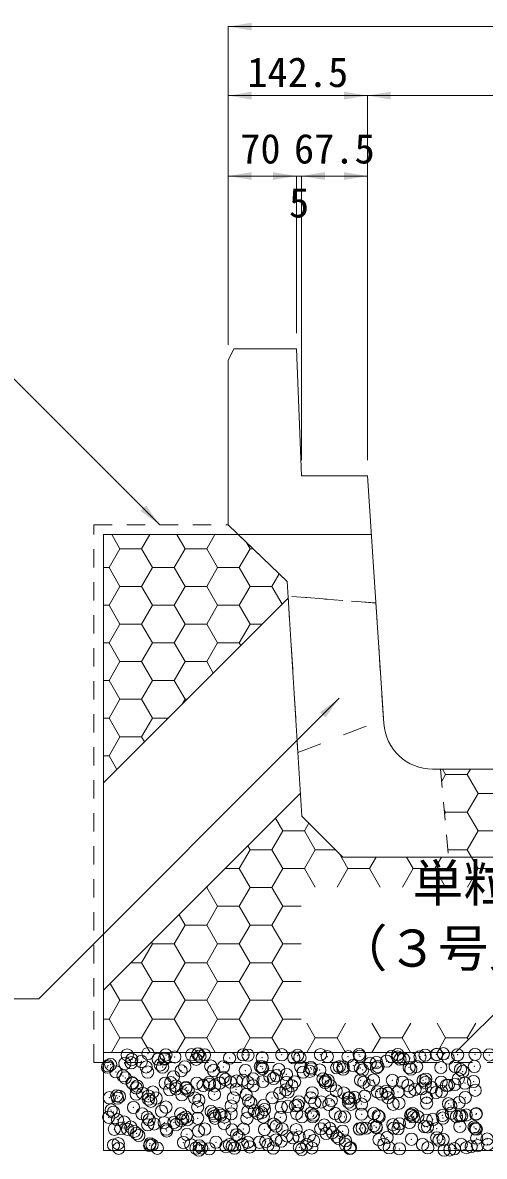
# Model space of a CAD drawing. Units: millimetres at full size; some dimension numbers follow another scale. Extents: x -1384 to 16426, y -20408 to -2620.
# Drawn here: x 7018 to 7491, y -16170 to -15010 of the extents above; entities that cross this region are included whole.
import ezdxf
from ezdxf.enums import TextEntityAlignment as Align

# ---------------------------------------------------------------- set-up
doc = ezdxf.new("R2010")
doc.units = ezdxf.units.MM
doc.header["$LTSCALE"] = 25
doc.header["$PDMODE"] = 32
doc.header["$PDSIZE"] = 12.5
doc.linetypes.add('USER1', pattern=[1.35, 0.75, -0.6])
doc.linetypes.add('USER2', pattern=[2, 1, -1])
for name, color, linetype, lineweight in [('0_2', 7, 'Continuous', 5), ('寸法線', 7, 'Continuous', 9), ('本体', 2, 'Continuous', 13), ('補助線', 8, 'Continuous', 13), ('開孔(スリット)', 30, 'USER2', 9), ('ﾊｯﾁﾝｸﾞ', 7, 'Continuous', 5)]:
    doc.layers.add(name, color=color, linetype=linetype, lineweight=lineweight)
doc.styles.add('ＭＳ ゴシック', font='')
doc.styles.get('ＭＳ ゴシック').set_extended_font_data('MS Gothic')

# ---------------------------------------------------------------- blocks, each defined once
blk = doc.blocks.new('filled_arrow')
at = {"color": 0, "linetype": 'Continuous', "lineweight": -2}
blk.add_solid([(7.5, 1.25), (0, 0), (7.5, -1.25)], dxfattribs=at)

msp = doc.modelspace()

# ---------------------------------------------------------------- linework, layer by layer
at = {"layer": '0_2'}
for p, q in [((7117.92, -15548.43), (7109.53, -15533.9)), ((7140.14, -15548.43), (7148.53, -15533.9)), ((7184.59, -15548.43), (7176.2, -15533.9)), ((7206.82, -15548.43), (7215.21, -15533.9)), ((7106.8, -15567.68), (7117.92, -15548.43)), ((7117.92, -15548.43), (7140.14, -15548.43)), ((7151.25, -15567.68), (7140.14, -15548.43)), ((7173.48, -15567.68), (7184.59, -15548.43)), ((7184.59, -15548.43), (7206.82, -15548.43)), ((7217.93, -15567.68), (7206.82, -15548.43)), ((7240.15, -15567.68), (7251.27, -15548.43)), ((7251.27, -15548.43), (7247.53, -15541.95)), ((7251.27, -15548.43), (7254.28, -15548.43)), ((7101.2, -15567.68), (7106.8, -15567.68)), ((7117.92, -15586.92), (7106.8, -15567.68)), ((7140.14, -15586.92), (7151.25, -15567.68)), ((7151.25, -15567.68), (7173.48, -15567.68)), ((7184.59, -15586.92), (7173.48, -15567.68)), ((7206.82, -15586.92), (7217.93, -15567.68)), ((7217.93, -15567.68), (7240.15, -15567.68)), ((7251.27, -15586.92), (7240.15, -15567.68)), ((7273.49, -15586.92), (7280.95, -15574)), ((7106.8, -15606.17), (7117.92, -15586.92)), ((7117.92, -15586.92), (7140.14, -15586.92)), ((7151.25, -15606.17), (7140.14, -15586.92)), ((7173.48, -15606.17), (7184.59, -15586.92)), ((7184.59, -15586.92), (7206.82, -15586.92)), ((7217.93, -15606.17), (7206.82, -15586.92)), ((7240.15, -15606.17), (7251.27, -15586.92)), ((7251.27, -15586.92), (7273.49, -15586.92)), ((7283.99, -15605.1), (7273.49, -15586.92)), ((7101.2, -15606.17), (7106.8, -15606.17)), ((7117.92, -15625.42), (7106.8, -15606.17)), ((7140.14, -15625.42), (7151.25, -15606.17)), ((7151.25, -15606.17), (7173.48, -15606.17)), ((7184.59, -15625.42), (7173.48, -15606.17)), ((7206.82, -15625.42), (7217.93, -15606.17)), ((7217.93, -15606.17), (7240.15, -15606.17)), ((7251.27, -15625.42), (7240.15, -15606.17)), ((7106.8, -15644.66), (7117.92, -15625.42)), ((7117.92, -15625.42), (7140.14, -15625.42)), ((7151.25, -15644.66), (7140.14, -15625.42)), ((7173.48, -15644.66), (7184.59, -15625.42)), ((7184.59, -15625.42), (7206.82, -15625.42)), ((7217.93, -15644.66), (7206.82, -15625.42)), ((7240.15, -15644.66), (7251.27, -15625.42)), ((7251.27, -15625.42), (7263.67, -15625.42)), ((7101.2, -15644.66), (7106.8, -15644.66)), ((7117.92, -15663.91), (7106.8, -15644.66)), ((7140.14, -15663.91), (7151.25, -15644.66)), ((7151.25, -15644.66), (7173.48, -15644.66)), ((7184.59, -15663.91), (7173.48, -15644.66)), ((7206.82, -15663.91), (7217.93, -15644.66)), ((7217.93, -15644.66), (7240.15, -15644.66)), ((7241.72, -15647.37), (7240.15, -15644.66)), ((7106.8, -15683.16), (7117.92, -15663.91)), ((7117.92, -15663.91), (7140.14, -15663.91)), ((7151.25, -15683.16), (7140.14, -15663.91)), ((7173.48, -15683.16), (7184.59, -15663.91)), ((7184.59, -15663.91), (7206.82, -15663.91)), ((7213.54, -15675.55), (7206.82, -15663.91)), ((7101.2, -15683.16), (7106.8, -15683.16)), ((7117.92, -15702.41), (7106.8, -15683.16)), ((7140.14, -15702.41), (7151.25, -15683.16)), ((7151.25, -15683.16), (7173.48, -15683.16)), ((7184.59, -15702.41), (7173.48, -15683.16)), ((7106.8, -15721.65), (7117.92, -15702.41)), ((7117.92, -15702.41), (7140.14, -15702.41)), ((7151.25, -15721.65), (7140.14, -15702.41)), ((7181.73, -15707.36), (7184.59, -15702.41)), ((7184.59, -15702.41), (7186.69, -15702.41)), ((7101.2, -15721.65), (7106.8, -15721.65)), ((7117.92, -15740.9), (7106.8, -15721.65)), ((7140.14, -15740.9), (7151.25, -15721.65)), ((7151.25, -15721.65), (7167.44, -15721.65)), ((7106.8, -15760.15), (7117.92, -15740.9)), ((7117.92, -15740.9), (7140.14, -15740.9)), ((7143.09, -15746.01), (7140.14, -15740.9)), ((7101.2, -15760.15), (7106.8, -15760.15)), ((7114.91, -15774.19), (7106.8, -15760.15)), ((7284.6, -15837.14), (7277.09, -15824.13)), ((7306.83, -15837.14), (7311.44, -15829.15)), ((7273.49, -15856.39), (7284.6, -15837.14)), ((7284.6, -15837.14), (7306.83, -15837.14)), ((7317.94, -15856.39), (7306.83, -15837.14)), ((7251.27, -15856.39), (7248.91, -15852.31)), ((7240.15, -15875.63), (7251.27, -15856.39)), ((7251.27, -15856.39), (7273.49, -15856.39)), ((7284.6, -15875.63), (7273.49, -15856.39)), ((7306.83, -15875.63), (7317.94, -15856.39)), ((7317.94, -15856.39), (7338.68, -15856.39)), ((7351.28, -15875.63), (7342.19, -15859.89)), ((7373.5, -15875.63), (7380.28, -15863.9)), ((7417.95, -15875.63), (7411.18, -15863.9)), ((7440.18, -15875.63), (7446.95, -15863.9)), ((7484.63, -15875.63), (7477.85, -15863.9)), ((7225.59, -15875.63), (7240.15, -15875.63)), ((7251.27, -15894.88), (7240.15, -15875.63)), ((7273.49, -15894.88), (7284.6, -15875.63)), ((7284.6, -15875.63), (7306.83, -15875.63)), ((7317.7, -15894.47), (7306.83, -15875.63)), ((7340.4, -15894.47), (7351.28, -15875.63)), ((7351.28, -15875.63), (7373.5, -15875.63)), ((7384.38, -15894.47), (7373.5, -15875.63)), ((7407.08, -15894.47), (7417.95, -15875.63)), ((7417.95, -15875.63), (7440.18, -15875.63)), ((7451.05, -15894.47), (7440.18, -15875.63)), ((7473.75, -15894.47), (7484.63, -15875.63)), ((7484.63, -15875.63), (7506.85, -15875.63)), ((7206.34, -15894.88), (7206.82, -15894.88)), ((7206.82, -15894.88), (7207.46, -15893.76)), ((7217.93, -15914.13), (7206.82, -15894.88)), ((7240.15, -15914.13), (7251.27, -15894.88)), ((7251.27, -15894.88), (7273.49, -15894.88)), ((7284.6, -15914.13), (7273.49, -15894.88)), ((7206.82, -15933.38), (7217.93, -15914.13)), ((7217.93, -15914.13), (7240.15, -15914.13)), ((7251.27, -15933.38), (7240.15, -15914.13)), ((7273.49, -15933.38), (7284.6, -15914.13)), ((7284.6, -15914.13), (7303.38, -15914.13)), ((7173.48, -15952.62), (7184.59, -15933.38)), ((7184.59, -15933.38), (7178.46, -15922.76)), ((7184.59, -15933.38), (7206.82, -15933.38)), ((7217.93, -15952.62), (7206.82, -15933.38)), ((7240.15, -15952.62), (7251.27, -15933.38)), ((7251.27, -15933.38), (7273.49, -15933.38)), ((7284.6, -15952.62), (7273.49, -15933.38)), ((7140.14, -15971.87), (7151.25, -15952.62)), ((7151.25, -15952.62), (7150.28, -15950.94)), ((7151.25, -15952.62), (7173.48, -15952.62)), ((7184.59, -15971.87), (7173.48, -15952.62)), ((7206.82, -15971.87), (7217.93, -15952.62)), ((7217.93, -15952.62), (7240.15, -15952.62)), ((7251.27, -15971.87), (7240.15, -15952.62)), ((7273.49, -15971.87), (7284.6, -15952.62)), ((7284.6, -15952.62), (7303.38, -15952.62)), ((7129.35, -15971.87), (7140.14, -15971.87)), ((7151.25, -15991.12), (7140.14, -15971.87)), ((7173.48, -15991.12), (7184.59, -15971.87)), ((7184.59, -15971.87), (7206.82, -15971.87)), ((7217.93, -15991.12), (7206.82, -15971.87)), ((7240.15, -15991.12), (7251.27, -15971.87)), ((7251.27, -15971.87), (7273.49, -15971.87)), ((7284.6, -15991.12), (7273.49, -15971.87)), ((7140.14, -16010.37), (7151.25, -15991.12)), ((7151.25, -15991.12), (7173.48, -15991.12)), ((7184.59, -16010.37), (7173.48, -15991.12)), ((7206.82, -16010.37), (7217.93, -15991.12)), ((7217.93, -15991.12), (7240.15, -15991.12)), ((7251.27, -16010.37), (7240.15, -15991.12)), ((7273.49, -16010.37), (7284.6, -15991.12)), ((7284.6, -15991.12), (7303.38, -15991.12)), ((7117.92, -16010.37), (7108.01, -15993.21)), ((7106.8, -16029.61), (7117.92, -16010.37)), ((7117.92, -16010.37), (7140.14, -16010.37)), ((7151.25, -16029.61), (7140.14, -16010.37)), ((7173.48, -16029.61), (7184.59, -16010.37)), ((7184.59, -16010.37), (7206.82, -16010.37)), ((7217.93, -16029.61), (7206.82, -16010.37)), ((7240.15, -16029.61), (7251.27, -16010.37)), ((7251.27, -16010.37), (7273.49, -16010.37)), ((7284.6, -16029.61), (7273.49, -16010.37)), ((7101.2, -16029.61), (7106.8, -16029.61)), ((7117.92, -16048.86), (7106.8, -16029.61)), ((7140.14, -16048.86), (7151.25, -16029.61)), ((7151.25, -16029.61), (7173.48, -16029.61)), ((7184.59, -16048.86), (7173.48, -16029.61)), ((7206.82, -16048.86), (7217.93, -16029.61)), ((7217.93, -16029.61), (7240.15, -16029.61)), ((7251.27, -16048.86), (7240.15, -16029.61)), ((7273.49, -16048.86), (7284.6, -16029.61)), ((7284.6, -16029.61), (7303.38, -16029.61)), ((7317.94, -16048.86), (7309.2, -16033.73)), ((7340.17, -16048.86), (7348.9, -16033.73)), ((7384.62, -16048.86), (7375.88, -16033.73)), ((7406.84, -16048.86), (7415.58, -16033.73)), ((7451.29, -16048.86), (7442.55, -16033.73)), ((7473.52, -16048.86), (7482.25, -16033.73)), ((7109.23, -16063.9), (7117.92, -16048.86)), ((7117.92, -16048.86), (7140.14, -16048.86)), ((7148.82, -16063.9), (7140.14, -16048.86)), ((7175.91, -16063.9), (7184.59, -16048.86)), ((7184.59, -16048.86), (7206.82, -16048.86)), ((7215.5, -16063.9), (7206.82, -16048.86)), ((7242.58, -16063.9), (7251.27, -16048.86)), ((7251.27, -16048.86), (7273.49, -16048.86)), ((7282.17, -16063.9), (7273.49, -16048.86)), ((7309.26, -16063.9), (7317.94, -16048.86)), ((7317.94, -16048.86), (7340.17, -16048.86)), ((7348.85, -16063.9), (7340.17, -16048.86)), ((7375.93, -16063.9), (7384.62, -16048.86)), ((7384.62, -16048.86), (7406.84, -16048.86)), ((7415.52, -16063.9), (7406.84, -16048.86)), ((7442.61, -16063.9), (7451.29, -16048.86)), ((7451.29, -16048.86), (7473.52, -16048.86)), ((7474.66, -16050.83), (7473.52, -16048.86))]:
    msp.add_line(p, q, dxfattribs=at)
at = {"layer": '寸法線'}
for p, q in [((7228.7, -15014.25), (7813.7, -15014.25)), ((7228.7, -15339.9), (7228.7, -15014.25)), ((7228.7, -15084.88), (7371.2, -15084.88)), ((7228.7, -15339.9), (7228.7, -15084.88)), ((7371.2, -15084.88), (7671.2, -15084.88)), ((7371.2, -15457.9), (7371.2, -15084.88)), ((7371.2, -15457.9), (7371.2, -15084.88)), ((7228.7, -15167.13), (7298.7, -15167.13)), ((7228.7, -15339.9), (7228.7, -15167.13)), ((7250.7, -15167.13), (7351.7, -15167.13)), ((7298.7, -15327.9), (7298.7, -15167.13)), ((7298.7, -15327.9), (7298.7, -15167.13)), ((7303.7, -15457.9), (7303.7, -15167.13)), ((7303.7, -15167.13), (7371.2, -15167.13)), ((7303.7, -15457.9), (7303.7, -15167.13)), ((7371.2, -15457.9), (7371.2, -15167.13))]:
    msp.add_line(p, q, dxfattribs=at)
for points in [[(7158.79, -15523.92), (7001.89, -15367.02), (6785.77, -15367.02)], [(7342.48, -15701.42), (7035, -16008.89), (6648.48, -16008.89)]]:
    msp.add_lwpolyline(points, dxfattribs=at)
at = {"layer": '本体'}
for p, q in [((7228.7, -15355.9), (7234.7, -15343.9)), ((7234.7, -15343.9), (7298.7, -15343.9)), ((7298.7, -15343.9), (7303.7, -15473.9)), ((7228.7, -15355.9), (7228.7, -15523.9)), ((7303.7, -15473.9), (7371.2, -15473.9)), ((7371.2, -15473.9), (7388.08, -15727.22)), ((7228.7, -15523.9), (7289.2, -15581.9)), ((7289.2, -15581.9), (7304.2, -15821.9)), ((7437.97, -15773.9), (7604.42, -15773.9)), ((7346.2, -15863.9), (7304.2, -15821.9)), ((7346.2, -15863.9), (7696.2, -15863.9))]:
    msp.add_line(p, q, dxfattribs=at)
at = {"layer": '本体', "linetype": 'USER1', "lineweight": 9}
for p, q in [((7379.86, -15603.93), (7290.13, -15596.92)), ((7446.2, -15773.9), (7454.38, -15863.9))]:
    msp.add_line(p, q, dxfattribs=at)
at = {"layer": '本体'}
msp.add_arc((7437.97, -15723.9), 50, 183.81407, 270, dxfattribs=at)
at = {"layer": '補助線'}
for p, q in [((7290.25, -15598.84), (7101.2, -15787.9)), ((7302.73, -15798.49), (7101.2, -16000.03)), ((7661.59, -15863.9), (7461.59, -16063.9))]:
    msp.add_line(p, q, dxfattribs=at)
at = {"layer": '補助線', "lineweight": 5}
msp.add_lwpolyline([(7239.13, -15533.9), (7289.2, -15581.9), (7304.2, -15821.9), (7346.2, -15863.9), (7696.2, -15863.9), (7738.2, -15821.9), (7753.2, -15581.9), (7803.26, -15533.9), (7941.2, -15533.9), (7941.2, -16063.9), (7101.2, -16063.9), (7101.2, -15533.9)], close=True, dxfattribs=at)
at = {"layer": '補助線'}
msp.add_lwpolyline([(7375.2, -15533.9), (7239.13, -15533.9), (7289.2, -15581.9), (7304.2, -15821.9), (7346.2, -15863.9), (7696.2, -15863.9), (7738.2, -15821.9), (7753.2, -15581.9), (7803.26, -15533.9), (7667.2, -15533.9)], dxfattribs=at)
at = {"layer": '開孔(スリット)'}
msp.add_lwpolyline([(7290.13, -15596.92), (7300.13, -15756.92), (7387.8, -15723.06), (7379.84, -15603.88)], close=True, dxfattribs=at)
at = {"layer": 'ﾊｯﾁﾝｸﾞ'}
for p, q in [((7447.32, -15786.27), (7451.29, -15779.4)), ((7451.29, -15779.4), (7448.12, -15773.9)), ((7451.29, -15779.4), (7473.52, -15779.4)), ((7473.52, -15779.4), (7476.69, -15773.9)), ((7484.63, -15798.64), (7473.52, -15779.4)), ((7473.52, -15817.89), (7484.63, -15798.64)), ((7484.63, -15798.64), (7506.85, -15798.64)), ((7451.29, -15817.89), (7449.99, -15815.64)), ((7450.34, -15819.53), (7451.29, -15817.89)), ((7451.29, -15817.89), (7473.52, -15817.89)), ((7484.63, -15837.14), (7473.52, -15817.89)), ((7473.52, -15856.39), (7484.63, -15837.14)), ((7484.63, -15837.14), (7506.85, -15837.14)), ((7453.69, -15856.39), (7473.52, -15856.39)), ((7477.85, -15863.9), (7473.52, -15856.39))]:
    msp.add_line(p, q, dxfattribs=at)
at = {"layer": 'ﾊｯﾁﾝｸﾞ', "linetype": 'USER1', "lineweight": 9}
msp.add_lwpolyline([(7813.7, -15523.9), (7951.2, -15523.9), (7951.2, -16073.9), (7091.2, -16073.9), (7091.2, -15523.9), (7228.7, -15523.9)], dxfattribs=at)
at = {"layer": 'ﾊｯﾁﾝｸﾞ', "lineweight": 20}
msp.add_lwpolyline([(7803.26, -15533.9), (7941.2, -15533.9), (7941.2, -16063.9), (7101.2, -16063.9), (7101.2, -15533.9), (7239.13, -15533.9)], dxfattribs=at)
msp.add_lwpolyline([(7101.2, -16063.9), (7941.2, -16063.9), (7941.2, -16163.9), (7101.2, -16163.9)], close=True, dxfattribs=at)
at = {"layer": 'ﾊｯﾁﾝｸﾞ'}
for p in [(7125.47, -16066.28), (7146.68, -16064.9), (7165.02, -16066.21), (7191.36, -16066.05), (7197.5, -16065.33), (7197.97, -16065.18), (7199.84, -16067.48), (7204.57, -16066.14), (7244.12, -16066.07), (7249.07, -16066.45), (7283.67, -16066), (7299.88, -16066.89), (7323.22, -16065.92), (7330.28, -16068), (7351.45, -16068.01), (7362.77, -16065.85), (7363.52, -16067.58), (7396.01, -16067.73), (7402.32, -16065.78), (7430.31, -16066.5), (7441.87, -16065.71), (7442.37, -16065.88), (7448.98, -16065.01), (7463.55, -16066.07), (7481.42, -16065.64), (7496.04, -16066.23), (7105.21, -16078.64), (7105.74, -16077.32), (7108.5, -16076.04), (7122.99, -16075.05), (7129.6, -16074.18), (7130.21, -16071.01), (7139.92, -16072.82), (7144.75, -16078.57), (7157.17, -16070.55), (7159.32, -16076.48), (7161.66, -16078.62), (7163.45, -16070.58), (7163.78, -16069.68), (7174.11, -16068.32), (7184.3, -16078.49), (7195.94, -16070.74), (7210.89, -16077.6), (7223.85, -16078.42), (7230.24, -16069.5), (7261.71, -16078.04), (7263.4, -16078.35), (7263.49, -16069.08), (7295.97, -16069.24), (7302.23, -16069.04), (7302.95, -16078.28), (7313.27, -16079.16), (7339.81, -16079.39), (7342.5, -16078.21), (7346.42, -16078.51), (7356.74, -16077.16), (7364.09, -16079.6), (7373.99, -16074.88), (7380.61, -16074.01), (7380.69, -16079.48), (7382.05, -16078.14), (7390.93, -16072.65), (7402.27, -16068.45), (7404.61, -16070.6), (7408.18, -16070.38), (7413.94, -16079.06), (7414.79, -16069.51), (7421.6, -16078.06), (7425.12, -16068.15), (7446.42, -16079.22), (7453.84, -16069.57), (7461.15, -16077.99), (7480.72, -16077.98), (7113.84, -16083.57), (7121.14, -16087.62), (7123.48, -16089.77), (7146.33, -16083.73), (7172.71, -16088.75), (7180.63, -16082.49), (7213.87, -16082.07), (7223.53, -16089.18), (7246.36, -16082.22), (7254.19, -16090.66), (7264.05, -16080.18), (7271.44, -16088.39), (7275.1, -16090.31), (7278.05, -16087.52), (7280.66, -16080.99), (7288.37, -16086.16), (7305.62, -16083.89), (7312.23, -16083.02), (7313.9, -16080.56), (7322.56, -16081.66), (7325.91, -16090.74), (7346.39, -16080.72), (7366.43, -16081.74), (7415.66, -16080.72), (7431.11, -16090.97), (7464.35, -16090.54), (7466.48, -16081.16), (7468.82, -16083.3), (7130.38, -16094.67), (7131.01, -16095.48), (7134.53, -16099.89), (7135.73, -16098.09), (7164.25, -16095.06), (7168.88, -16101.89), (7169.93, -16094.6), (7175.28, -16098.01), (7175.49, -16101.02), (7185.35, -16100.33), (7185.82, -16099.66), (7187.69, -16102.48), (7196.74, -16095.21), (7203.07, -16097.39), (7209.48, -16094.53), (7209.68, -16096.52), (7214.83, -16097.94), (7220, -16095.16), (7225.87, -16091.33), (7231.04, -16093.98), (7236.92, -16101.45), (7237.25, -16092.89), (7243.86, -16092.02), (7249.03, -16094.46), (7254.38, -16097.87), (7264.29, -16093.55), (7287.74, -16101.89), (7288.57, -16094.39), (7293.93, -16097.8), (7296.77, -16093.71), (7328.12, -16094.31), (7328.26, -16092.89), (7331.08, -16092.47), (7333.48, -16097.73), (7364.32, -16092.05), (7367.67, -16094.24), (7373.03, -16097.65), (7377.48, -16091.87), (7396.81, -16092.2), (7407.22, -16094.17), (7412.58, -16097.58), (7419.89, -16101.72), (7426.5, -16100.85), (7428.3, -16092.3), (7430.64, -16094.45), (7436.82, -16099.49), (7446.77, -16094.1), (7452.13, -16097.51), (7454.07, -16097.22), (7460.69, -16096.35), (7471.01, -16094.99), (7479.87, -16093.43), (7481.52, -16102.45), (7107.12, -16110.02), (7114.64, -16108.04), (7115.46, -16110.44), (7117.45, -16108.66), (7134.7, -16106.39), (7141.31, -16105.52), (7147.13, -16108.2), (7147.17, -16111.48), (7149.51, -16113.62), (7151.63, -16104.16), (7155.01, -16110.37), (7181.43, -16106.96), (7194.56, -16110.3), (7198.74, -16112.6), (7214.67, -16106.54), (7234.11, -16110.23), (7247.16, -16106.69), (7249.56, -16113.04), (7273.66, -16110.15), (7281.46, -16105.46), (7290.08, -16104.04), (7301.13, -16114.16), (7313.21, -16110.08), (7314.7, -16105.03), (7323.94, -16114.36), (7334.27, -16113), (7339.3, -16103.01), (7347.19, -16105.19), (7351.52, -16110.73), (7352.76, -16110.01), (7358.13, -16109.86), (7368.45, -16108.5), (7381.49, -16103.95), (7385.7, -16106.23), (7390.12, -16103.45), (7392.31, -16105.35), (7392.31, -16109.94), (7392.46, -16105.59), (7402.64, -16104), (7414.74, -16103.53), (7431.86, -16109.87), (7441.69, -16104.57), (7447.22, -16103.69), (7471.41, -16109.79), (7109, -16122.62), (7111.34, -16124.77), (7131.81, -16119.95), (7160.56, -16123.75), (7165.05, -16119.53), (7197.54, -16119.68), (7211.38, -16124.18), (7231.84, -16118.45), (7248.96, -16124.23), (7251.9, -16115.18), (7255.57, -16123.36), (7262.95, -16125.31), (7265.09, -16118.02), (7265.9, -16122), (7283.15, -16119.73), (7289.76, -16118.86), (7297.57, -16118.18), (7300.08, -16117.5), (7313.77, -16125.74), (7317.33, -16115.23), (7331.88, -16116.94), (7351.95, -16114.6), (7354.29, -16116.74), (7365.12, -16116.52), (7377.93, -16126.05), (7397.61, -16116.67), (7403.51, -16115.72), (7417.48, -16125.97), (7431.91, -16115.44), (7454.33, -16116.16), (7456.67, -16118.3), (7457.03, -16125.9), (7465.15, -16115.01), (7106.44, -16129.96), (7115.44, -16132.51), (7122.39, -16134.89), (7140.63, -16126.48), (7145.99, -16129.89), (7147.93, -16132.67), (7153.02, -16136.86), (7163.34, -16135.5), (7173.2, -16135.33), (7175.54, -16137.47), (7180.18, -16126.4), (7180.59, -16133.23), (7182.23, -16131.43), (7185.54, -16129.82), (7187.2, -16132.36), (7197.53, -16131), (7213.72, -16126.33), (7214.78, -16128.73), (7215.47, -16131.01), (7219.73, -16126.33), (7221.39, -16127.86), (7224.77, -16136.45), (7225.09, -16129.74), (7231.71, -16126.5), (7247.96, -16131.17), (7259.28, -16126.26), (7264.64, -16129.67), (7275.59, -16136.89), (7282.26, -16129.93), (7298.83, -16126.19), (7304.19, -16129.6), (7315.5, -16129.51), (7316.11, -16127.89), (7338.38, -16126.12), (7343.74, -16129.53), (7347.99, -16129.66), (7365.33, -16126.87), (7382.29, -16128.43), (7383.29, -16129.46), (7397.41, -16137.57), (7404.02, -16136.7), (7414.35, -16135.34), (7415.54, -16128), (7416.15, -16127.3), (7418.49, -16129.45), (7422.84, -16129.39), (7431.6, -16133.07), (7438.21, -16132.19), (7448.02, -16128.16), (7448.53, -16130.84), (7462.39, -16129.31), (7465.78, -16128.56), (7467.72, -16128.42), (7472.39, -16127.69), (7482.32, -16126.92), (7482.72, -16126.34), (7112.22, -16142.23), (7118.83, -16141.36), (7125.72, -16142.24), (7129.16, -16140), (7132.61, -16144.42), (7135.03, -16146.48), (7137.37, -16148.62), (7146.41, -16137.73), (7165.27, -16142.17), (7165.85, -16144), (7186.59, -16147.6), (7198.34, -16144.15), (7204.82, -16142.1), (7232.64, -16142.92), (7237.41, -16148.04), (7244.37, -16142.03), (7265.89, -16142.49), (7277.93, -16139.03), (7283.92, -16141.96), (7288.98, -16149.16), (7298.37, -16142.65), (7311.79, -16148.84), (7323.47, -16141.88), (7327.16, -16138.01), (7329.04, -16146.57), (7332.68, -16141.41), (7335.65, -16145.7), (7345.98, -16144.34), (7363.02, -16141.81), (7363.23, -16142.07), (7365.92, -16140.99), (7369.84, -16141.2), (7377.98, -16138.45), (7380.16, -16139.84), (7380.32, -16140.59), (7398.41, -16141.14), (7402.57, -16141.74), (7429.54, -16139.57), (7432.71, -16139.91), (7442.12, -16141.67), (7465.95, -16139.48), (7480.36, -16140.01), (7481.67, -16141.6), (7482.7, -16142.15), (7111.34, -16158.35), (7116.24, -16156.98), (7148.42, -16158.75), (7148.73, -16157.14), (7150.89, -16158.28), (7183.03, -16155.9), (7190.44, -16158.21), (7199.23, -16159.18), (7216.27, -16155.48), (7226.49, -16160.07), (7229.99, -16158.13), (7233.1, -16159.2), (7239.75, -16150.18), (7243.42, -16157.84), (7248.76, -16155.64), (7250.8, -16160.3), (7260.67, -16155.57), (7267.28, -16154.7), (7269.54, -16158.06), (7277.61, -16153.34), (7283.06, -16154.4), (7294.86, -16151.07), (7301.47, -16150.2), (7301.62, -16160.74), (7309.09, -16157.99), (7316.3, -16153.98), (7339.8, -16149.59), (7342.14, -16151.74), (7348.64, -16157.92), (7348.79, -16154.13), (7383.09, -16152.9), (7388.19, -16157.85), (7391.37, -16150.72), (7416.34, -16152.47), (7427.74, -16157.78), (7442.18, -16151.15), (7444.52, -16153.3), (7448.82, -16152.63), (7467.29, -16157.7), (7477.49, -16159.91), (7483.12, -16151.39), (7484.1, -16159.03), (7493.75, -16152.28), (7494.43, -16157.68), (7116.7, -16161.76), (7156.25, -16161.69), (7195.8, -16161.62), (7198.91, -16163.7), (7201.57, -16161.33), (7209.24, -16162.34), (7235.34, -16161.55), (7274.89, -16161.47), (7303.96, -16162.89), (7314.44, -16161.4), (7353.19, -16161.86), (7353.99, -16161.33), (7393.54, -16161.26), (7404.01, -16162.3), (7433.09, -16161.19), (7449.92, -16163.54), (7455.57, -16163.42), (7460.24, -16162.18), (7472.64, -16161.12)]:
    msp.add_point(p, dxfattribs=at)

# ---------------------------------------------------------------- block references
at = {"layer": '寸法線', "xscale": 3.2, "yscale": 3.2}
for p in [(7228.7, -15014.25), (7228.7, -15084.88), (7371.2, -15084.88), (7228.7, -15167.13), (7303.7, -15167.13), (7303.7, -15167.13)]:
    msp.add_blockref('filled_arrow', p, dxfattribs=at)
for p, rotation in [((7371.2, -15084.88), 180), ((7298.7, -15167.13), 180), ((7298.7, -15167.13), 180), ((7371.2, -15167.13), 180), ((7158.79, -15523.92), 135), ((7342.48, -15701.42), 225)]:
    msp.add_blockref('filled_arrow', p, dxfattribs=dict(at, rotation=rotation))

# ---------------------------------------------------------------- texts
at = {"layer": '寸法線', "style": 'ＭＳ ゴシック'}
for s, p in [('142.5', (7299.95, -15060.88)), ('70', (7261.76, -15139.13)), ('67.5', (7337.45, -15139.13)), ('5', (7301.35, -15194.34))]:
    msp.add_text(s, height=30.38, dxfattribs=at).set_placement(p, align=Align.MIDDLE_CENTER)
at = {"layer": 'ﾊｯﾁﾝｸﾞ', "style": 'ＭＳ ゴシック'}
for s, p in [('\u3000単粒度砕石', (7365.8, -15871.33)), ('（３号又は４号', (7339.9, -15938))]:
    msp.add_text(s, height=37.98, dxfattribs=at).set_placement(p, align=Align.TOP_LEFT)

doc.saveas('drawing.dxf')
